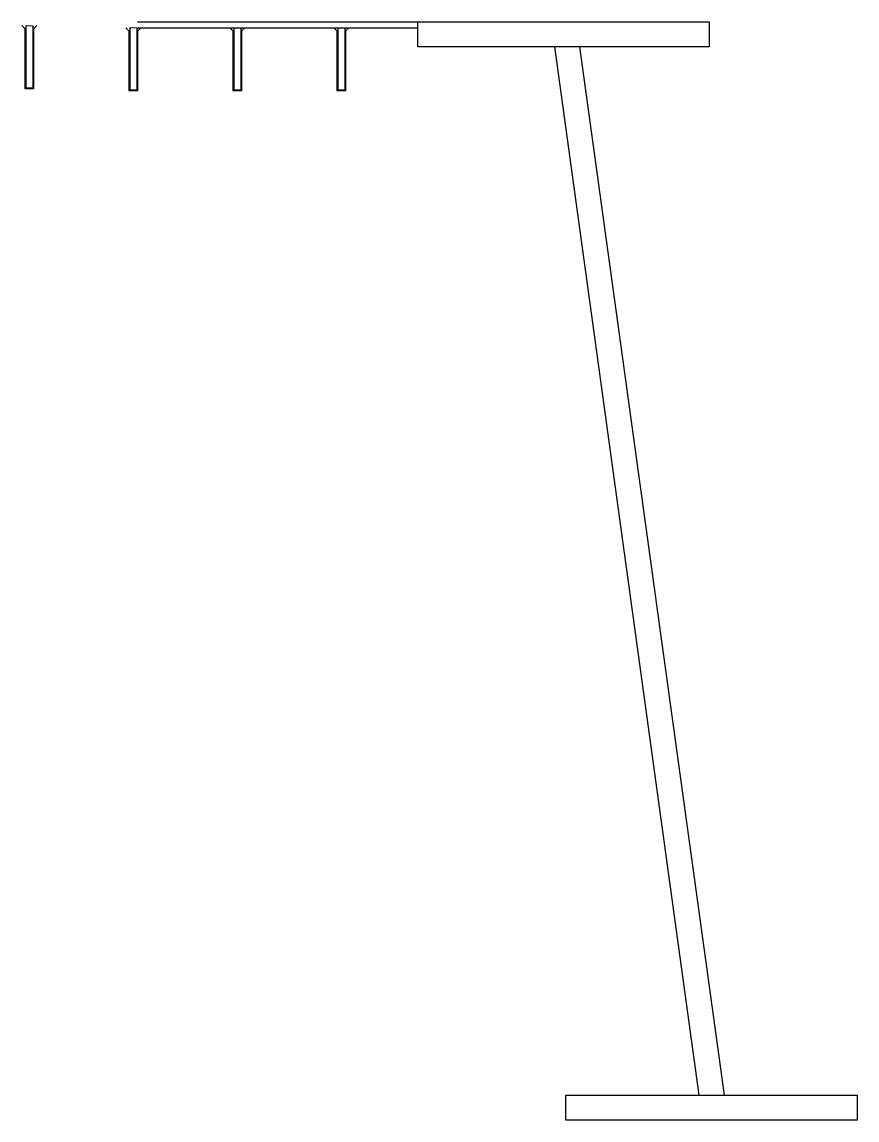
# Model space of a CAD drawing. Header units: millimetres. Extents: x 165305 to 167313, y -1068 to 1572.
import ezdxf

# ---------------------------------------------------------------- set-up
doc = ezdxf.new("R2010")
doc.units = ezdxf.units.MM
doc.header["$LTSCALE"] = 700
doc.layers.add('3', color=3, linetype='Continuous')
doc.layers.add('CS-STEL-MAJR', color=3, linetype='Continuous')

msp = doc.modelspace()

# ---------------------------------------------------------------- linework, layer by layer
at = {"layer": '3'}
for p, q in [((165583, 1572), (166257.1, 1572)), ((165583, 1558), (166257.1, 1558)), ((166585.1, 1512), (166932.3, -1008)), ((166645.7, 1512), (166992.9, -1008))]:
    msp.add_line(p, q, dxfattribs=at)
for points in [[(166257.1, 1572), (166957.1, 1572), (166957.1, 1512), (166257.1, 1512)], [(166612.6, -1008), (167312.6, -1008), (167312.6, -1068), (166612.6, -1068)]]:
    msp.add_lwpolyline(points, close=True, dxfattribs=at)
at = {"layer": 'CS-STEL-MAJR'}
for p, q in [((165305, 1563.2), (165313, 1555.2)), ((165341, 1563.2), (165333, 1555.2)), ((165555, 1558.2), (165563, 1550.2)), ((165591, 1558.2), (165583, 1550.2)), ((165805, 1558), (165813, 1550.2)), ((165841, 1558), (165833, 1550.2)), ((166055, 1558), (166063, 1550.2)), ((166091, 1558), (166083, 1550.2))]:
    msp.add_line(p, q, dxfattribs=at)
for points in [[(165331, 1563.1), (165331, 1413.2), (165315, 1413.2), (165315, 1563.4)], [(165581, 1558.1), (165581, 1408.2), (165565, 1408.2), (165565, 1558.4)], [(165831, 1558), (165831, 1408.2), (165815, 1408.2), (165815, 1558)], [(166081, 1558), (166081, 1408.2), (166065, 1408.2), (166065, 1558)]]:
    msp.add_lwpolyline(points, close=True, dxfattribs=at)
for points in [[(165333, 1555.2), (165333, 1411.2), (165313, 1411.2), (165313, 1555.2)], [(165583, 1550.2), (165583, 1406.2), (165563, 1406.2), (165563, 1550.2)], [(165833, 1550.2), (165833, 1406.2), (165813, 1406.2), (165813, 1550.2)], [(166083, 1550.2), (166083, 1406.2), (166063, 1406.2), (166063, 1550.2)]]:
    msp.add_lwpolyline(points, dxfattribs=at)

doc.saveas('drawing.dxf')
